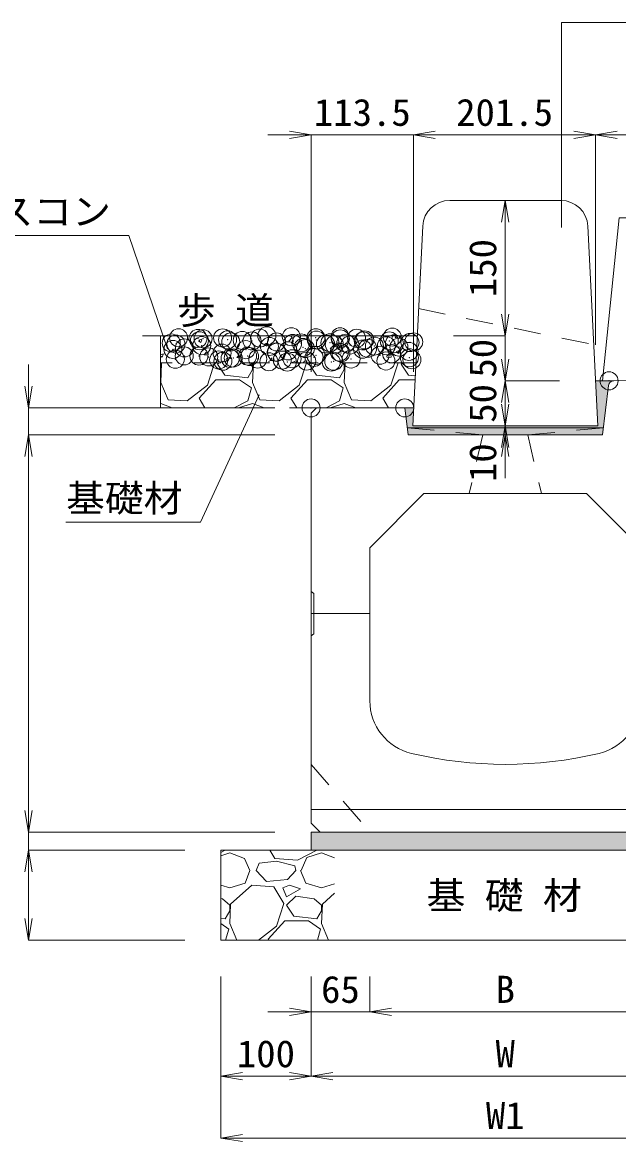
# Model space of a CAD drawing. Units: millimetres at full size. Extents: x 164402 to 209100, y 872507 to 885397.
# Drawn here: x 173075 to 173735, y 875664 to 876905 of the extents above; entities that cross this region are included whole.
import ezdxf
from ezdxf.enums import TextEntityAlignment as Align

# ---------------------------------------------------------------- set-up
doc = ezdxf.new("R2010")
doc.units = ezdxf.units.MM
doc.header["$LTSCALE"] = 40
doc.header["$PDMODE"] = 32
doc.header["$PDSIZE"] = 20
doc.linetypes.add('USER1', pattern=[1.35, 0.75, -0.6])
for name, color, linetype, lineweight in [('0_2', 7, 'Continuous', 13), ('ハッチング', 7, 'Continuous', 5), ('作業エリア', 11, 'Continuous', 13), ('寸法線', 7, 'Continuous', 13), ('排水孔', 7, 'USER1', 9), ('本体', 2, 'Continuous', 13), ('補助線', 8, 'Continuous', 13), ('ﾊｯﾁﾝｸﾞ', 7, 'Continuous', 5)]:
    doc.layers.add(name, color=color, linetype=linetype, lineweight=lineweight)
doc.layers.add('文字', color=7, linetype='Continuous')
doc.styles.add('ＭＳ 明朝', font='')
doc.styles.get('ＭＳ 明朝').set_extended_font_data('MS Mincho')

# ---------------------------------------------------------------- blocks, each defined once
blk = doc.blocks.new('open_arrow')
at = {"color": 0, "linetype": 'Continuous', "lineweight": -2}
blk.add_lwpolyline([(7.5, 1.25), (0, 0), (7.5, -1.25)], dxfattribs=at)
blk = doc.blocks.new('filled_arrow')
at = {"color": 0, "linetype": 'Continuous', "lineweight": -2}
blk.add_solid([(7.5, 1.25), (0, 0), (7.5, -1.25)], dxfattribs=at)

msp = doc.modelspace()

# ---------------------------------------------------------------- hatches: boundary and pattern name
at = {"layer": 'ハッチング'}
for points in [[(173498.98, 876472.03), (173502.08, 876447.29), (173717.08, 876447.29), (173723.93, 876502.13, -0.37254), (173729.77, 876507.39), (173724.58, 876507.29), (173709.58, 876507.29), (173712.08, 876457.29), (173507.08, 876457.29), (173508.08, 876477.29), (173498.33, 876477.29)], [(173394.58, 876007.29), (173394.58, 875987.29), (173824.58, 875987.29), (173824.58, 876007.29)]]:
    msp.add_hatch(color=8, dxfattribs=at).paths.add_polyline_path(points)

# ---------------------------------------------------------------- linework, layer by layer
at = {"layer": '0_2'}
for p, q in [((173512.08, 876557.29), (173207.97, 876557.29)), ((173724.58, 876507.29), (173709.58, 876507.29)), ((173729.77, 876507.39), (173724.58, 876507.29)), ((173498.33, 876477.29), (173508.08, 876477.29))]:
    msp.add_line(p, q, dxfattribs=at)
at = {"layer": '0_2', "linetype": 'USER1', "lineweight": 5}
for p, q in [((173510.58, 876527.29), (173227.97, 876527.29)), ((173400.58, 876477.29), (173227.97, 876477.29))]:
    msp.add_line(p, q, dxfattribs=at)
at = {"layer": '0_2', "lineweight": 20}
for p, q in [((173294.58, 875987.29), (173924.58, 875987.29)), ((173294.58, 875987.29), (173294.58, 875887.29)), ((173294.58, 875887.29), (173924.58, 875887.29))]:
    msp.add_line(p, q, dxfattribs=at)
at = {"layer": '0_2'}
msp.add_lwpolyline([(173394.58, 875987.29), (173824.58, 875987.29), (173824.58, 876007.29), (173394.58, 876007.29)], close=True, dxfattribs=at)
at = {"layer": 'ハッチング'}
for p, q in [((173487.63, 876555.34), (173489.27, 876557.29)), ((173492.28, 876555.36), (173491.93, 876557.29)), ((173269.86, 876551.54), (173272.38, 876549.83)), ((173270.15, 876552.18), (173273.71, 876553.54)), ((173272.46, 876549.81), (173273.49, 876552.87)), ((173342.86, 876547.47), (173345.39, 876545.76)), ((173343.16, 876548.11), (173346.71, 876549.48)), ((173345.46, 876545.74), (173346.49, 876548.81)), ((173369.8, 876551.18), (173373.76, 876555.31)), ((173370.12, 876550.5), (173374.64, 876549.8)), ((173374.76, 876550.53), (173374.19, 876555.36)), ((173416.16, 876544.04), (173419.72, 876545.41)), ((173424.02, 876542.77), (173427.98, 876546.9)), ((173428.97, 876542.12), (173428.41, 876546.95)), ((173487.63, 876555.32), (173490.67, 876555.06)), ((173227.97, 876535.99), (173231.02, 876537.16)), ((173227.97, 876534.61), (173229.7, 876533.45)), ((173229.78, 876533.42), (173230.81, 876536.49)), ((173239.62, 876539.44), (173242.07, 876542.36)), ((173239.62, 876539.43), (173242.66, 876539.16)), ((173244.27, 876539.46), (173243.69, 876542.64)), ((173276.06, 876536.25), (173278.51, 876539.17)), ((173276.06, 876536.24), (173279.1, 876535.97)), ((173280.71, 876536.27), (173280.12, 876539.46)), ((173300.47, 876531.73), (173304.03, 876533.09)), ((173302.78, 876529.35), (173303.81, 876532.42)), ((173312.5, 876533.07), (173314.95, 876535.99)), ((173312.5, 876533.05), (173315.53, 876532.79)), ((173317.15, 876533.08), (173316.56, 876536.27)), ((173348.93, 876529.88), (173351.38, 876532.8)), ((173353.58, 876529.9), (173353, 876533.08)), ((173415.87, 876543.4), (173418.4, 876541.69)), ((173418.47, 876541.67), (173419.5, 876544.74)), ((173424.34, 876542.1), (173428.86, 876541.4)), ((173478.24, 876534.37), (173482.19, 876538.49)), ((173478.56, 876533.69), (173483.07, 876532.99)), ((173483.19, 876533.72), (173482.63, 876538.54)), ((173488.88, 876539.33), (173491.4, 876537.63)), ((173489.17, 876539.97), (173492.72, 876541.34)), ((173491.48, 876537.6), (173492.51, 876540.67)), ((173228, 876525.8), (173227.97, 876525.82)), ((173229.02, 876526.82), (173228, 876505.48)), ((173228, 876519.71), (173228, 876525.8)), ((173229.53, 876527.29), (173229.02, 876526.82)), ((173279.82, 876502.43), (173287.77, 876527.29)), ((173292.48, 876527.29), (173290.99, 876525.8)), ((173290.99, 876525.8), (173299.12, 876513.61)), ((173300.18, 876531.08), (173302.71, 876529.38)), ((173329.6, 876525.8), (173327.9, 876527.29)), ((173330.62, 876526.82), (173329.6, 876505.48)), ((173329.6, 876519.71), (173329.6, 876525.8)), ((173331.13, 876527.29), (173330.62, 876526.82)), ((173348.93, 876529.86), (173351.97, 876529.6)), ((173373.48, 876527.66), (173377.04, 876529.02)), ((173376.46, 876527.29), (173376.82, 876528.35)), ((173381.42, 876502.43), (173389.37, 876527.29)), ((173385.87, 876527.29), (173387.82, 876529.61)), ((173389.91, 876527.29), (173389.43, 876529.89)), ((173394.08, 876527.29), (173392.59, 876525.8)), ((173392.59, 876525.8), (173400.72, 876513.61)), ((173431.2, 876525.8), (173429.5, 876527.29)), ((173432.22, 876526.82), (173431.2, 876505.48)), ((173431.2, 876519.71), (173431.2, 876525.8)), ((173432.73, 876527.29), (173432.22, 876526.82)), ((173483.02, 876502.43), (173490.97, 876527.29)), ((173495.68, 876527.29), (173494.19, 876525.8)), ((173494.19, 876525.8), (173502.32, 876513.61)), ((173227.97, 876519.66), (173228, 876519.71)), ((173270.67, 876488.21), (173288.96, 876508.53)), ((173288.96, 876508.53), (173315.38, 876508.53)), ((173299.12, 876513.61), (173324.52, 876510.56)), ((173315.38, 876508.53), (173328.58, 876499.39)), ((173324.52, 876510.56), (173329.6, 876519.71)), ((173372.27, 876488.21), (173390.56, 876508.53)), ((173390.56, 876508.53), (173416.98, 876508.53)), ((173400.72, 876513.61), (173426.12, 876510.56)), ((173416.98, 876508.53), (173430.18, 876499.39)), ((173426.12, 876510.56), (173431.2, 876519.71)), ((173473.87, 876488.21), (173492.16, 876508.53)), ((173492.16, 876508.53), (173509.64, 876508.53)), ((173502.32, 876513.61), (173509.85, 876512.71)), ((173228, 876505.48), (173236.13, 876486.18)), ((173257.46, 876485.16), (173279.82, 876502.43)), ((173328.58, 876499.39), (173324.52, 876485.16)), ((173329.6, 876505.48), (173337.73, 876486.18)), ((173359.06, 876485.16), (173381.42, 876502.43)), ((173430.18, 876499.39), (173426.12, 876485.16)), ((173431.2, 876505.48), (173439.33, 876486.18)), ((173460.66, 876485.16), (173483.02, 876502.43)), ((173236.13, 876486.18), (173257.46, 876485.16)), ((173277.04, 876477.29), (173270.67, 876488.21)), ((173324.52, 876485.16), (173309.49, 876477.29)), ((173337.73, 876486.18), (173359.06, 876485.16)), ((173378.64, 876477.29), (173372.27, 876488.21)), ((173426.12, 876485.16), (173411.09, 876477.29)), ((173439.33, 876486.18), (173460.66, 876485.16)), ((173480.24, 876477.29), (173473.87, 876488.21)), ((173227.97, 876482.11), (173228, 876482.11)), ((173228, 876482.11), (173240.87, 876477.29)), ((173314.15, 876477.29), (173329.6, 876482.11)), ((173329.6, 876482.11), (173342.47, 876477.29)), ((173415.75, 876477.29), (173431.2, 876482.11)), ((173431.2, 876482.11), (173444.07, 876477.29))]:
    msp.add_line(p, q, dxfattribs=at)
for p in [(173239.7, 876549.21), (173244.87, 876548.1), (173247.81, 876555.02), (173269.33, 876554.29), (173270.95, 876551.68), (173274.93, 876553.87), (173296.61, 876554.93), (173302.04, 876552.73), (173305.61, 876550.47), (173318.33, 876552.14), (173329.16, 876551.58), (173337.57, 876554.68), (173345.57, 876557.26), (173356.28, 876550.44), (173372.69, 876556.11), (173374.12, 876548.66), (173383.4, 876549.29), (173399.81, 876554.97), (173400.51, 876552.46), (173410.52, 876548.14), (173415.36, 876549.41), (173420.33, 876547.3), (173426.59, 876556.04), (173426.92, 876553.82), (173433.05, 876548.97), (173444.99, 876554.5), (173452.29, 876551.5), (173454.04, 876552.68), (173481.16, 876551.53), (173484.37, 876555.73), (173486.79, 876548.43), (173504.1, 876549.77), (173508.28, 876550.39), (173241.57, 876542.04), (173254.11, 876534.88), (173254.29, 876543.71), (173273.53, 876546.25), (173296, 876538.02), (173322.38, 876541.83), (173348.46, 876545.4), (173356.11, 876539.24), (173356.29, 876538.86), (173369.01, 876540.54), (173385.74, 876544.33), (173388.25, 876543.07), (173399.89, 876535.55), (173425.97, 876539.13), (173427.53, 876538.26), (173437.63, 876547), (173451.63, 876542.38), (173457.16, 876543.34), (173464.75, 876545.85), (173471, 876535.69), (173478.02, 876546.19), (173483.72, 876537.37), (173491.87, 876544.71), (173502.96, 876539.9), (173244.25, 876531.19), (173270.34, 876534.77), (173281.23, 876533.73), (173292.25, 876530.43), (173296.86, 876529.07), (173304.97, 876532.11), (173308.34, 876532.58), (173324.21, 876534.64), (173326.48, 876534.15), (173335.46, 876531.44), (173347.85, 876528.49), (173362.58, 876530.29), (173368.28, 876528.09), (173373.51, 876531.74), (173389.7, 876529.15), (173397.91, 876533.17), (173416.82, 876528), (173419.68, 876528.93), (173438.92, 876531.47), (173477.4, 876529.28), (173503.48, 876532.86), (173506.19, 876530.65)]:
    msp.add_point(p, dxfattribs=at)
at = {"layer": '作業エリア'}
for p in [(173724.58, 876507.29), (173394.58, 876477.29), (173498.33, 876477.29)]:
    msp.add_point(p, dxfattribs=at)
at = {"layer": '寸法線'}
for p, q in [((173346.58, 876779.86), (173556.08, 876779.86)), ((173394.58, 876517.29), (173394.58, 876779.86)), ((173508.08, 876779.86), (173709.58, 876779.86)), ((173508.08, 876517.29), (173508.08, 876779.86)), ((173508.08, 876517.29), (173508.08, 876779.86)), ((173709.58, 876547.29), (173709.58, 876779.86)), ((173709.58, 876779.86), (173824.58, 876779.86)), ((173709.58, 876547.29), (173709.58, 876779.86)), ((173609.58, 876707.28), (173609.58, 876557.29)), ((173609.58, 876707.28), (173649.58, 876707.28)), ((173609.58, 876605.29), (173609.58, 876459.29)), ((173552.08, 876557.29), (173609.58, 876557.29)), ((173552.08, 876557.29), (173609.58, 876557.29)), ((173609.58, 876555.29), (173609.58, 876409.29)), ((173081.64, 876399.29), (173081.64, 876525.29)), ((173669.58, 876507.29), (173609.58, 876507.29)), ((173669.58, 876507.29), (173609.58, 876507.29)), ((173609.58, 876505.29), (173609.58, 876399.29)), ((173354.58, 876477.29), (173081.64, 876477.29)), ((173081.64, 876447.29), (173081.64, 876007.29)), ((173354.58, 876447.29), (173081.64, 876447.29)), ((173354.58, 876447.29), (173081.64, 876447.29)), ((173672.08, 876457.29), (173609.58, 876457.29)), ((173672.08, 876457.29), (173609.58, 876457.29)), ((173677.08, 876447.29), (173609.58, 876447.29)), ((173081.64, 876055.29), (173081.64, 875939.29)), ((173354.58, 876007.29), (173081.64, 876007.29)), ((173354.58, 876007.29), (173081.64, 876007.29)), ((173254.58, 875987.29), (173081.64, 875987.29)), ((173081.64, 875987.29), (173081.64, 875887.29)), ((173254.58, 875987.29), (173081.64, 875987.29)), ((173254.58, 875887.29), (173081.64, 875887.29)), ((173294.58, 875847.29), (173294.58, 875668.21)), ((173294.58, 875847.29), (173294.58, 875736.64)), ((173394.58, 875847.29), (173394.58, 875807.96)), ((173394.58, 875847.29), (173394.58, 875736.65)), ((173394.58, 875847.29), (173394.58, 875736.64)), ((173459.58, 875847.29), (173459.58, 875807.96)), ((173459.58, 875847.29), (173459.58, 875807.96)), ((173507.58, 875807.96), (173346.58, 875807.96)), ((173459.58, 875807.96), (173759.58, 875807.96)), ((173711.58, 875807.96), (173872.58, 875807.96)), ((173394.58, 875736.64), (173294.58, 875736.64)), ((173394.58, 875736.65), (173824.58, 875736.65)), ((173294.58, 875668.21), (173924.58, 875668.21))]:
    msp.add_line(p, q, dxfattribs=at)
at = {"layer": '寸法線', "lineweight": 9}
msp.add_lwpolyline([(173671.96, 876677.28), (173671.96, 876904.51), (174358.82, 876904.51)], dxfattribs=at)
at = {"layer": '寸法線'}
for points in [[(173717.08, 876507.29), (173735.72, 876687.89), (173927.32, 876687.89)], [(173235.72, 876542.74), (173192.93, 876668.2), (172914.25, 876668.2)], [(173337.1, 876491.81), (173272.21, 876350.72), (173122.95, 876350.72)]]:
    msp.add_lwpolyline(points, dxfattribs=at)
at = {"layer": '排水孔'}
for p, q in [((173584.58, 876447.29), (173501.08, 876455.29)), ((173584.58, 876447.29), (173569.58, 876382.29)), ((173634.58, 876447.29), (173718.08, 876455.29)), ((173634.58, 876447.29), (173649.58, 876382.29))]:
    msp.add_line(p, q, dxfattribs=at)
at = {"layer": '本体', "lineweight": 20}
for p, q in [((173548.11, 876707.28), (173671.04, 876707.28)), ((173507.08, 876457.29), (173518.15, 876678.78)), ((173712.08, 876457.29), (173701, 876678.78)), ((173507.08, 876457.29), (173712.08, 876457.29))]:
    msp.add_line(p, q, dxfattribs=at)
at = {"layer": '本体', "color": 7, "linetype": 'USER1', "lineweight": 9}
msp.add_line((173513.58, 876587.29), (173707.58, 876547.29), dxfattribs=at)
at = {"layer": '本体'}
for p, q in [((173778.08, 876508.36), (173729.77, 876507.39)), ((173717.08, 876447.29), (173723.93, 876502.13)), ((173400.58, 876477.29), (173394.58, 876471.29)), ((173394.58, 876471.29), (173394.58, 876017.29)), ((173400.58, 876477.29), (173498.33, 876477.29)), ((173502.08, 876447.29), (173498.33, 876477.29)), ((173502.08, 876447.29), (173717.08, 876447.29)), ((173459.58, 876322.29), (173519.58, 876382.29)), ((173519.58, 876382.29), (173699.58, 876382.29)), ((173699.58, 876382.29), (173759.58, 876322.29)), ((173459.58, 876322.29), (173459.58, 876152.81)), ((173394.58, 876017.29), (173404.58, 876007.29)), ((173404.58, 876007.29), (173814.58, 876007.29))]:
    msp.add_line(p, q, dxfattribs=at)
at = {"layer": '本体', "lineweight": 9}
for p, q in [((173501.08, 876455.29), (173718.08, 876455.29)), ((173394.58, 876273.79), (173397.78, 876271.79)), ((173397.78, 876271.79), (173397.78, 876226.79)), ((173397.78, 876226.79), (173394.58, 876224.79)), ((173394.58, 876032.29), (173824.58, 876032.29))]:
    msp.add_line(p, q, dxfattribs=at)
at = {"layer": '本体', "linetype": 'USER1', "lineweight": 9}
msp.add_line((173394.58, 876082.29), (173459.58, 876007.29), dxfattribs=at)
at = {"layer": '本体', "lineweight": 20}
for centre, start, end in [((173548.11, 876677.28), 90, 177.13789), ((173671.04, 876677.28), 2.8627, 90)]:
    msp.add_arc(centre, 30, start, end, dxfattribs=at)
at = {"layer": '本体'}
for centre, radius, start, end in [((173729.89, 876501.39), 6, 91.14576, 172.87498), ((173519.58, 876152.81), 60, 180, 256.65764), ((173699.58, 876152.81), 60, 283.34236, 0), ((173609.58, 876532.29), 450, 256.65764, 283.34236)]:
    msp.add_arc(centre, radius, start, end, dxfattribs=at)
at = {"layer": '補助線'}
for p, q in [((173227.97, 876557.29), (173227.97, 876477.29)), ((173459.58, 876249.29), (173394.58, 876249.29))]:
    msp.add_line(p, q, dxfattribs=at)
at = {"layer": 'ﾊｯﾁﾝｸﾞ'}
for p, q in [((173299.38, 875987.12), (173294.58, 875984.6)), ((173299.42, 875987.29), (173299.38, 875987.12)), ((173330.4, 875987.29), (173333.92, 875987.12)), ((173333.92, 875987.12), (173334.14, 875987.29)), ((173354.24, 875977.97), (173348.81, 875987.29)), ((173400.98, 875987.12), (173379.64, 875975.94)), ((173401.02, 875987.29), (173400.98, 875987.12)), ((173294.58, 875980.98), (173304.46, 875984.07)), ((173304.46, 875984.07), (173320.71, 875977.97)), ((173320.71, 875977.97), (173326.81, 875964.77)), ((173356.27, 875974.93), (173336.97, 875972.89)), ((173379.64, 875975.94), (173354.24, 875977.97)), ((173376.59, 875969.85), (173356.27, 875974.93)), ((173383.7, 875964.77), (173389.8, 875978.99)), ((173389.8, 875978.99), (173406.06, 875984.07)), ((173406.06, 875984.07), (173420.58, 875978.62)), ((173321.73, 875950.54), (173326.81, 875964.77)), ((173333.92, 875964.77), (173336.97, 875972.89)), ((173345.1, 875952.57), (173333.92, 875964.77)), ((173377.61, 875964.77), (173368.46, 875954.61)), ((173377.61, 875964.77), (173376.59, 875969.85)), ((173382.69, 875964.77), (173388.78, 875950.54)), ((173304.46, 875945.46), (173321.73, 875950.54)), ((173368.46, 875954.61), (173345.1, 875952.57)), ((173388.78, 875950.54), (173406.06, 875945.46)), ((173406.06, 875945.46), (173420.58, 875949.73)), ((173294.58, 875948.37), (173304.46, 875945.46)), ((173328.84, 875948.51), (173305.47, 875927.17)), ((173353.22, 875946.48), (173328.84, 875948.51)), ((173364.4, 875928.19), (173353.22, 875946.48)), ((173370.5, 875948.51), (173363.38, 875945.46)), ((173363.38, 875945.46), (173367.45, 875935.3)), ((173367.45, 875935.3), (173382.69, 875944.45)), ((173382.69, 875944.45), (173370.5, 875948.51)), ((173420.58, 875939.5), (173407.07, 875927.17)), ((173296.33, 875933.27), (173294.58, 875933.53)), ((173304.46, 875926.16), (173296.33, 875933.27)), ((173305.47, 875927.17), (173304.46, 875905.84)), ((173304.46, 875920.06), (173304.46, 875926.16)), ((173356.27, 875902.79), (173364.4, 875928.19)), ((173377.61, 875936.32), (173367.45, 875926.16)), ((173367.45, 875926.16), (173375.58, 875913.97)), ((173397.93, 875933.27), (173377.61, 875936.32)), ((173406.06, 875926.16), (173397.93, 875933.27)), ((173407.07, 875927.17), (173406.06, 875905.84)), ((173406.06, 875920.06), (173406.06, 875926.16)), ((173299.38, 875910.92), (173304.46, 875920.06)), ((173375.58, 875913.97), (173400.98, 875910.92)), ((173400.98, 875910.92), (173406.06, 875920.06)), ((173294.58, 875911.49), (173299.38, 875910.92)), ((173294.58, 875905.88), (173303.44, 875899.74)), ((173304.46, 875905.84), (173312.27, 875887.29)), ((173336.21, 875887.29), (173356.27, 875902.79)), ((173347.13, 875888.57), (173365.42, 875908.89)), ((173365.42, 875908.89), (173391.83, 875908.89)), ((173391.83, 875908.89), (173405.04, 875899.74)), ((173406.06, 875905.84), (173413.87, 875887.29)), ((173303.44, 875899.74), (173299.88, 875887.29)), ((173347.87, 875887.29), (173347.13, 875888.57)), ((173405.04, 875899.74), (173401.48, 875887.29))]:
    msp.add_line(p, q, dxfattribs=at)

# ---------------------------------------------------------------- block references
at = {"layer": '寸法線'}
for p, xscale, yscale, rotation in [((173394.58, 876779.86), 3.2, 3.2, 180), ((173709.58, 876779.86), 3.2, 3.2, 180), ((173609.58, 876707.28), 3.2, 3.2, 270), ((173609.58, 876557.29), 3.2, 3.2, 90), ((173609.58, 876557.29), 3.2, 3.2, 90), ((173235.72, 876542.74), 0.16, 0.16, 108.8), ((173609.58, 876507.29), 3.2, 3.2, 90), ((173717.08, 876507.29), 0.16, 0.16, 84.1), ((173081.64, 876477.29), 3.2, 3.2, 90), ((173609.58, 876507.29), 3.2, 3.2, 270), ((173337.1, 876491.81), 0.16, 0.16, 245.3), ((173609.58, 876457.29), 3.2, 3.2, 90), ((173081.64, 876447.29), 3.2, 3.2, 270), ((173081.64, 876447.29), 3.2, 3.2, 270), ((173609.58, 876457.29), 3.2, 3.2, 270), ((173609.58, 876447.29), 3.2, 3.2, 270), ((173081.64, 876007.29), 3.2, 3.2, 90), ((173081.64, 876007.29), 3.2, 3.2, 90), ((173081.64, 875987.29), 3.2, 3.2, 270), ((173081.64, 875987.29), 3.2, 3.2, 270), ((173081.64, 875887.29), 3.2, 3.2, 90), ((173394.58, 875807.96), 3.2, 3.2, 180), ((173394.58, 875736.64), 3.2, 3.2, 180)]:
    msp.add_blockref('open_arrow', p, dxfattribs=dict(at, xscale=xscale, yscale=yscale, rotation=rotation))
at = {"layer": '寸法線', "xscale": 3.2, "yscale": 3.2}
for p in [(173508.08, 876779.86), (173508.08, 876779.86), (173709.58, 876779.86), (173459.58, 875807.96), (173459.58, 875807.96), (173294.58, 875736.64), (173394.58, 875736.65), (173294.58, 875668.21)]:
    msp.add_blockref('open_arrow', p, dxfattribs=at)
at = {"layer": '寸法線', "lineweight": 9, "xscale": 0.133, "yscale": 0.133, "rotation": 90}
msp.add_blockref('filled_arrow', (173671.96, 876677.28), dxfattribs=at)

# ---------------------------------------------------------------- texts
at = {"layer": '0_2', "style": 'ＭＳ 明朝', "width": 1.05}
msp.add_text('歩 道', height=30.02, dxfattribs=at).set_placement((173245.86, 876561.29), align=Align.BOTTOM_LEFT)
at = {"layer": '寸法線', "style": 'ＭＳ 明朝', "width": 1.05}
for s, p in [('113.5', (173451.33, 876804.86)), ('201.5', (173608.83, 876804.86)), ('65', (173427.08, 875832.96)), ('B', (173609.58, 875832.96)), ('100', (173344.58, 875761.64)), ('W', (173609.58, 875761.65)), ('W1', (173609.58, 875693.21))]:
    msp.add_text(s, height=30.02, dxfattribs=at).set_placement(p, align=Align.MIDDLE_CENTER)
for s, p in [('普通アスコン', (173172.93, 876710.03)), ('基礎材', (173252.21, 876392.21))]:
    msp.add_text(s, height=30.02, dxfattribs=at).set_placement(p, align=Align.TOP_RIGHT)
for s, p in [('150', (173584.58, 876632.28)), ('50', (173584.58, 876532.29)), ('50', (173584.58, 876482.29)), ('10', (173584.58, 876416.61))]:
    msp.add_text(s, height=30.02, rotation=90, dxfattribs=at).set_placement(p, align=Align.MIDDLE_CENTER)
at = {"layer": '文字', "style": 'ＭＳ 明朝', "width": 1.05}
msp.add_text('基 礎 材', height=30.02, dxfattribs=at).set_placement((173522.47, 875912.82), align=Align.BOTTOM_LEFT)

doc.saveas('drawing.dxf')
